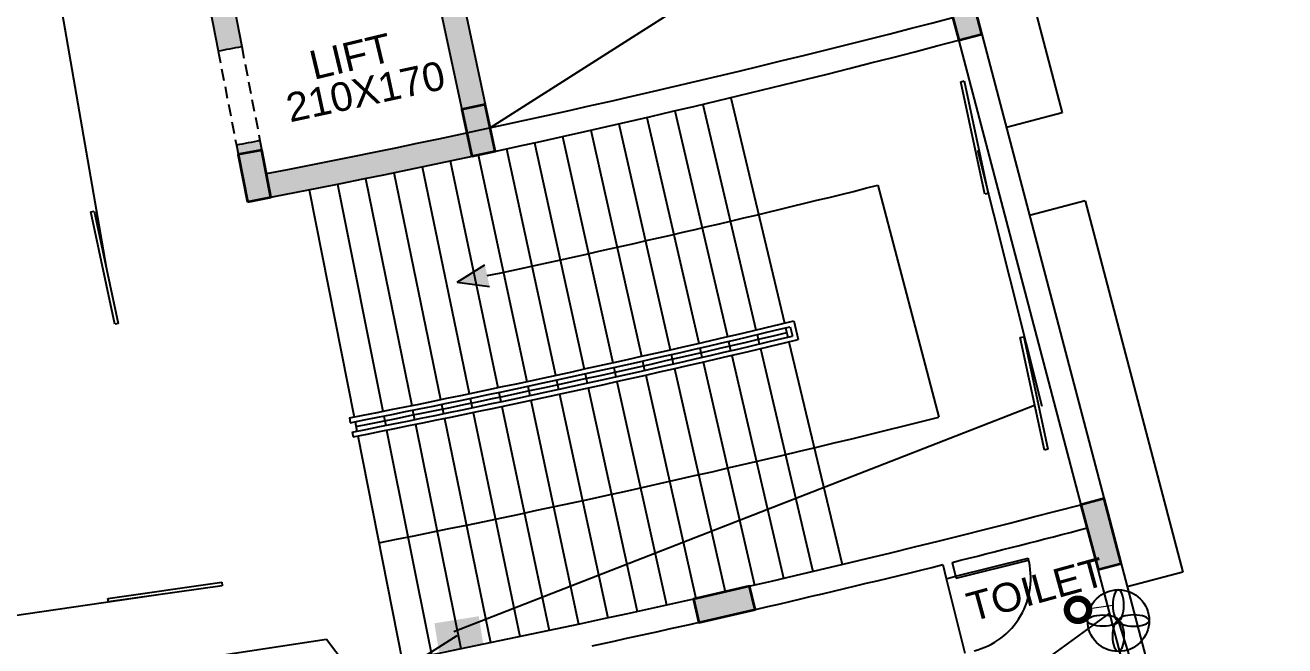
# Model space of a CAD drawing. Header units: inches. Extents: x -221585 to 401252, y -284294 to 332380.
# Drawn here: x 147030 to 148344, y 39547 to 40194 of the extents above; entities that cross this region are included whole.
import ezdxf
from ezdxf.enums import TextEntityAlignment as Align

# ---------------------------------------------------------------- set-up
doc = ezdxf.new("R2010")
doc.units = ezdxf.units.IN
doc.header["$MEASUREMENT"] = 0
doc.linetypes.add('HIDDEN2', pattern=[0.1875, 0.125, -0.0625])
doc.layers.add('A-TEXT', color=3, linetype='Continuous')
for name, color, linetype, lineweight in [('column fa 25', 3, 'Continuous', 35), ('PIE', 7, 'Continuous', 15), ('text', 72, 'HIDDEN2', 5)]:
    doc.layers.add(name, color=color, linetype=linetype, lineweight=lineweight)
doc.styles.add('DIM', font='arial.ttf')
doc.styles.get("Standard").update_dxf_attribs({"font": 'arial.ttf'})

# ---------------------------------------------------------------- blocks, each defined once
blk = doc.blocks.new('TRTH')
at = {"color": 1, "ltscale": 8}
for p, q in [((-589.8393136805753, -68.75925391937484), (-589.8393136805753, -67.97951037179017)), ((-589.8193136805753, -68.75925391937484), (-589.8193136805753, -67.97925391937488)), ((-589.8393136805753, -68.75925391937484), (-589.8193136805753, -68.75925391937484)), ((-589.8393136805753, -68.85925391937485), (-589.0393136805752, -68.85925391937485))]:
    blk.add_line(p, q, dxfattribs=at)
blk.add_arc((-589.8193136805753, -68.75925391937484), 0.7799999999999728, 0, 91.4692835813525, dxfattribs=at)
blk = doc.blocks.new('ad')
at = {"layer": 'column fa 25', "ltscale": 10}
h = blk.add_hatch(color=3, dxfattribs=at)
h.set_gradient(color1=(141, 141, 141), color2=(145, 145, 145), one_color=1, tint=0.5699999928474426, name='CYLINDER')
h.paths.add_polyline_path([(177442.8026615202, 119905.9636786617), (177467.8026615202, 119905.9636786617), (177467.8026615202, 119955.9636786617), (177442.8026615202, 119955.9636786617)])
blk.add_lwpolyline([(177442.8026615202, 119905.9636786617), (177467.8026615202, 119905.9636786617), (177467.8026615202, 119955.9636786617), (177442.8026615202, 119955.9636786617)], close=True, dxfattribs=at)
blk = doc.blocks.new('ddfe')
at = {"layer": 'column fa 25', "ltscale": 10}
h = blk.add_hatch(color=3, dxfattribs=at)
h.set_gradient(color1=(141, 141, 141), color2=(145, 145, 145), one_color=1, tint=0.5699999928474426, name='CYLINDER')
h.paths.add_polyline_path([(177039.0371168449, 119902.3598854549), (177064.0371168449, 119902.3598854549), (177064.0371168449, 119962.3598854549), (177039.0371168449, 119962.3598854549)])
at = {"layer": 'column fa 25', "color": 2, "ltscale": 10}
blk.add_lwpolyline([(177039.0371168449, 119902.3598854549), (177064.0371168449, 119902.3598854549), (177064.0371168449, 119962.3598854549), (177039.0371168449, 119962.3598854549)], close=True, dxfattribs=at)
blk = doc.blocks.new('dd')
at = {"layer": 'column fa 25', "ltscale": 10}
h = blk.add_hatch(color=3, dxfattribs=at)
h.set_gradient(color1=(141, 141, 141), color2=(145, 145, 145), one_color=1, tint=0.5699999928474426, name='CYLINDER')
h.paths.add_polyline_path([(177327.7670854307, 119885.9636786617), (177352.7670854306, 119885.9636786617), (177352.7670854306, 119955.9636786617), (177327.7670854306, 119955.9636786617)])
at = {"layer": 'column fa 25', "color": 1, "ltscale": 10}
blk.add_lwpolyline([(177327.7670854307, 119885.9636786617), (177352.7670854307, 119885.9636786617), (177352.7670854307, 119955.9636786617), (177327.7670854307, 119955.9636786617)], close=True, dxfattribs=at)

msp = doc.modelspace()

# ---------------------------------------------------------------- hatches: boundary and pattern name
at = {"ltscale": 10}
h = msp.add_hatch(color=4, dxfattribs=at)
h.dxf.hatch_style = 1
edge = h.paths.add_edge_path()
edge.add_arc((145032.0849758849, 51627.1365940416), 11609.56133495549, 280.8636872177116, 282.1450745336707, ccw=False)
edge.add_line((147220.1745445944, 40225.63763866745), (147231.5956496785, 40166.73458645766))
edge.add_arc((141853.4819936999, 68074.48168556427), 28421.23246174097, 280.9077770543814, 280.9581758149061)
edge.add_line((147256.1418986729, 40171.47610201623), (147249.4795977384, 40205.83616235171))
edge.add_arc((145086.829988477, 51358.16153155055), 11360.07986208351, 280.97453807958, 282.0342236718171)
edge.add_line((147455.3602527207, 40247.73944864672), (147490.8081643585, 40081.47626703238))
edge.add_arc((145100.9940750038, 51288.57028379981), 11459.06486945344, 280.97135196870903, 282.0375255584031, ccw=False)
edge.add_line((147281.862165046, 40038.94886545074), (147275.1770442005, 40073.30450105781))
edge.add_arc((128794.216696017, 135583.3028370762), 97281.57933307505, 280.9365473623659, 280.95126063165924, ccw=False)
edge.add_line((147250.6499457741, 40068.56183216837), (147262.0710503673, 40009.65878249108))
edge.add_arc((145054.8629533515, 51514.20129297063), 11714.36152587767, 280.8605322741855, 282.1503137187394)
edge.add_line((147520.4679431913, 40062.25569438172), (147474.5941045954, 40277.42014180112))
h = msp.add_hatch(color=2, dxfattribs=at)
h.dxf.hatch_style = 1
h.paths.add_polyline_path([(147514.6387305874, 39921.47157653893), (147480.7069115152, 39926.02988931688), (147509.8598699241, 39943.98125631025)])

# ---------------------------------------------------------------- linework, layer by layer
at = {"color": 4, "ltscale": 10}
for p, q in [((147124.9986612218, 40716.49644664646), (147231.5937660015, 40166.74430130739)), ((147462.0830572279, 40336.10135697451), (147520.4679431913, 40062.2556943816)), ((147454.3176670794, 40252.6295422226), (147491.8507501694, 40076.58617349272)), ((147248.527840462, 40210.74474239961), (147256.1418986729, 40171.47610201623)), ((147275.1770442004, 40073.30450105772), (147282.7911024115, 40034.0358606744)), ((147250.6499457717, 40068.56183218071, 2.185983530485202e-07), (147262.0710503648, 40009.65878250339, 2.185983530485202e-07)), ((147987.3860532084, 39631.50078574088), (147991.0052058715, 39616.94393132892, 0.42183751273877)), ((147997.0963263163, 39633.90781803461, 0.421313419129102), (148000.7114408016, 39619.34996973007, 0.421837658147376))]:
    msp.add_line(p, q, dxfattribs=at)
at = {"color": 4, "ltscale": 8}
for p, q in [((147923.876879297, 40580.28402103329, 0.4210862541116874), (148344.109049236, 38984.67622002942, 0.4210862541116874)), ((148004.1216409961, 40177.43619227427, 0.4210862541116874), (148131.4635178882, 39693.92325181529, 0.4210862541116874)), ((148137.6928456979, 39669.72125179099), (148177.1812592759, 39519.82581864393, 0.4210862541116874))]:
    msp.add_line(p, q, dxfattribs=at)
at = {"color": 20, "ltscale": 10}
for p, q in [((148009.9039609529, 40489.21185818131, 0.4210862541116874), (148111.7773163388, 40102.40206065489, 0.4210862541116874)), ((148111.7773163386, 40102.40206065489, 0.4210862541116874), (148053.7558467097, 40087.12105734702, 0.4210862541116874)), ((148135.9630324673, 40010.56968777161, 0.4210862541116874), (148077.9415628383, 39995.28868446383, 0.4210862541116874)), ((148135.9630324672, 40010.5696877717, 0.4210862541116874), (148237.8363878532, 39623.75989024522, 0.4210862541116874)), ((148237.8363878531, 39623.75989024522, 0.4210862541116874), (148179.8149182241, 39608.47888693732, 0.4210862541116874))]:
    msp.add_line(p, q, dxfattribs=at)
at = {"color": 2, "ltscale": 10}
for p, q in [((147954.4451385401, 40366.0130530654), (147515.2529677287, 40086.71576377979)), ((147919.562886797, 40026.8197235291, 0.4210862541116874), (147983.2385646536, 39785.04525791173, 0.4210862541116874)), ((147480.7069115152, 39926.02988931688), (147509.8598699241, 39943.98125631025)), ((147480.7069115152, 39926.02988931691), (147514.6387305874, 39921.47157653896)), ((147828.3498557941, 39879.44100597611), (147830.6694784754, 39869.71375720619)), ((147832.0529293528, 39885.46754076416), (147836.6921759693, 39866.01303796706))]:
    msp.add_line(p, q, dxfattribs=at)
at = {"color": 6}
for p, q in [((147048.9216827608, 40321.12764985523, -0.42108625411155), (147114.8284909949, 39941.35846203054, -0.42108625411155)), ((148091.0237058416, 39796.41438994839), (148024.0810638138, 40063.09960856425)), ((147477.3821451757, 39561.94444507195), (148082.898516831, 39797.77778959865)), ((147176.450185102, 39601.10895005013, 6.45114529768305e-05), (146882.4305183439, 39558.24661735706, 6.45114529768305e-05)), ((148024.673398873, 39481.67681713743), (148160.5957211711, 39580.29853167493)), ((148218.5376755755, 39420.66808541503), (148170.4945279661, 39573.2344030852)), ((147385.2696533002, 39497.10710355229), (147480.9719522905, 39557.75088461654))]:
    msp.add_line(p, q, dxfattribs=at)
at = {"color": 2, "linetype": 'HIDDEN2', "ltscale": 100}
for p, q in [((147231.5989984332, 40166.71731563433), (147250.6341439608, 40068.54571467583)), ((147256.1418986729, 40171.47610201623), (147275.1770442004, 40073.30450105772))]:
    msp.add_line(p, q, dxfattribs=at)
at = {"color": 5}
for p, q in [((148006.0508292408, 40134.72717535408, -0.42108625411155), (148009.6440210066, 40135.49636317876, -0.42108625411155)), ((148031.1487525657, 40017.48448308199, -0.42108625411155), (148006.0508292408, 40134.72717535408, -0.42108625411155)), ((148009.6440210066, 40135.49636317876, -0.42108625411155), (148034.7419443315, 40018.2536709067, -0.42108625411155)), ((148034.7419443315, 40018.2536709067, -0.42108625411155), (148031.1487525657, 40017.48448308199, -0.42108625411155)), ((147098.6863375667, 39999.21062034189, -0.42108625411155), (147102.2795293325, 39999.97980816657, -0.42108625411155)), ((147123.7842608916, 39881.9679280698, -0.42108625411155), (147098.6863375667, 39999.21062034189, -0.42108625411155)), ((147102.2795293325, 39999.97980816657, -0.42108625411155), (147127.3774526574, 39882.73711589451, -0.42108625411155)), ((147127.3774526574, 39882.73711589451, -0.42108625411155), (147123.7842608916, 39881.9679280698, -0.42108625411155)), ((148068.2376132366, 39868.16240430931), (148071.8308050024, 39868.93159213399)), ((148093.3355365616, 39750.91971203722), (148068.2376132366, 39868.16240430931)), ((148071.8308050024, 39868.93159213399), (148096.9287283274, 39751.68889986193)), ((148096.9287283274, 39751.68889986193), (148093.3355365616, 39750.91971203722)), ((147116.5835732803, 39596.26848234799, 6.45114529768305e-05), (147235.2774634074, 39613.22475236614, 6.45114529768305e-05)), ((147235.2774634074, 39613.22475236614, 6.45114529768305e-05), (147235.7971301655, 39609.58708505921, 6.45114529768305e-05)), ((147235.7971301655, 39609.58708505921, 6.45114529768305e-05), (147117.1032400385, 39592.63081504106, 6.45114529768305e-05)), ((147117.1032400385, 39592.63081504106, 6.45114529768305e-05), (147116.5835732803, 39596.26848234799, 6.45114529768305e-05))]:
    msp.add_line(p, q, dxfattribs=at)
at = {"color": 2, "ltscale": 8}
for p, q in [((147737.0877435274, 40111.12903143663, 0.4209858078862745), (147792.4945223364, 39876.07087084226, 0.4298046544495329)), ((147766.2785596046, 40118.04985366983, 0.4209872332856588), (147822.2968301153, 39883.13667104911, 0.4298061097083051)), ((147678.6523786398, 40097.51534314689, 0.4209801062790828), (147732.8350484476, 39862.17200185062, 0.4297988334045873)), ((147707.8790165998, 40104.2841943384, 0.4209843824917157), (147762.6739285091, 39869.08264751345, 0.4298031991956866)), ((147620.1453670753, 40084.20560929051, 0.4209630009941654), (147673.1024270213, 39848.58345455572, 0.4297813697967048)), ((147649.4078291015, 40090.82248017774, 0.4209729791615005), (147702.9778815945, 39855.33893621789, 0.4297915569875388)), ((147561.5667000997, 40071.19986692237, 0.42093449064131), (147613.2966491401, 39835.30526678858, 0.4297522622065489)), ((147590.8649912873, 40077.66473588912, 0.4209501715743376), (147643.2086834272, 39841.90556238111, 0.4297682716250971)), ((147502.9163631516, 40058.49817781735, 0.4208945729028611), (147553.4176999377, 39822.33750161825, 0.4297115082679144)), ((147532.25049151, 40064.81101088479, 0.4209159578763891), (147583.3663221157, 39828.78257645055, 0.4297333412156895)), ((147444.1943358369, 40046.10062849545, 0.4208432445327859), (147493.465558593, 39809.68024737714, 0.4296591046667715)), ((147473.5643122928, 40052.26137930853, 0.420870335285952), (147523.4507798173, 39815.97005412303, 0.4296867629193424)), ((147385.4005919206, 40034.00733025698, 0.4207805013553528), (147433.440198321, 39797.33361769709, 0.4295950471399118)), ((147414.8064303221, 40040.01594006538, 0.4208133000923334), (147463.4620327301, 39803.46809637552, 0.4296285329476295)), ((147326.5350993157, 40022.21841922787, 0.4207063382634247), (147373.3415863628, 39785.29775155557, 0.4295193304732171)), ((147355.9768164386, 40028.07481686221, 0.4207448476543328), (147403.4000510839, 39791.27682950636, 0.4295586465621269)), ((147823.4566286765, 39878.27304407972, 0.4299886951414867), (147825.7762257991, 39868.54579014098, 0.4303538660078481)), ((147763.808398735, 39864.21305027069, 0.4299857833924564), (147766.0773391867, 39854.47385578518, 0.4303509517859959)), ((147793.641660614, 39871.20424225854, 0.4299872392645068), (147795.9359371693, 39861.47098509106, 0.4303524088944555)), ((147826.9360243604, 39863.68216317162, 0.4305364514410298), (147882.2584157344, 39631.68715673254, 0.4392457766037661)), ((147704.0869924122, 39850.46350052516, 0.4299741362385954), (147706.3052140475, 39840.71262913966, 0.4303392947407086)), ((147733.9568428535, 39857.29946890453, 0.4299814157467304), (147736.2004316654, 39847.55440301233, 0.4303465804310165)), ((147767.2118094126, 39849.60425854241, 0.4305335359827656), (147821.3260391864, 39617.32447006315, 0.439242802168675)), ((147797.0830754469, 39856.60435650733, 0.4305349937094294), (147851.8015712894, 39624.46617306321, 0.4392442893837026)), ((147644.2924037613, 39837.02442007244, 0.4299508409843267), (147646.4598444296, 39827.26213545515, 0.4303159797027843)), ((147674.1988464818, 39843.70514907464, 0.4299639447201529), (147676.391685403, 39833.94853811254, 0.4303290945670491)), ((147707.4143248652, 39835.8371934469, 0.4305218739917652), (147760.3189108676, 39603.27891090268, 0.4392309042671701)), ((147737.3222260714, 39842.68187006627, 0.4305291627731587), (147790.8318192357, 39610.26204853764, 0.4392383404933773)), ((147584.424620886, 39823.8958593815, 0.429915895736172), (147586.5412184266, 39814.12242524343, 0.4302810047771371)), ((147614.3676625778, 39830.42132061603, 0.4299348247648347), (147616.5096894531, 39820.65342827095, 0.4302999498814082)), ((147647.5435647638, 39822.38099314651, 0.4304985490620131), (147699.2370247031, 39589.55050502368, 0.4392071074972351)), ((147677.4881048635, 39829.07023263146, 0.4305116694904972), (147729.7873131332, 39596.37506118527, 0.4392204933389679)), ((147524.4836259358, 39811.0778941813, 0.4298692976529524), (147526.5493181729, 39801.29357429783, 0.4302343671201741)), ((147554.4632762687, 39817.44804662449, 0.4298940535135672), (147556.5544289307, 39807.66913663695, 0.4302591440048745)), ((147587.5995171969, 39809.23570817441, 0.4304635592976188), (147638.0803685405, 39576.13930398156, 0.4391714099246305)), ((147617.5807028908, 39815.76948209843, 0.430482512439695), (147668.6680438686, 39582.80524966816, 0.4391907464699625)), ((147464.4693950988, 39798.5706254917, 0.429811042944633), (147466.4841198362, 39788.775683724, 0.4301760629386407)), ((147494.4856667246, 39804.78541546996, 0.4298416276509117), (147496.5258829877, 39794.99575165552, 0.4302066736191928)), ((147527.5821642914, 39796.40141435608, 0.430416901853785), (147576.8489241448, 39563.04538513563, 0.4391238086470087)), ((147557.6000052616, 39802.77968164318, 0.4304416892505281), (147607.4739962492, 39569.55267844035, 0.4391490974681898)), ((147368.4361907193, 39784.32971503283, 0.4295192917171396), (147369.4052692135, 39779.42452478351, 0.4297017553404239)), ((147368.4361907193, 39784.32971503283, 0.4295192917171396), (147369.4052692135, 39779.42452478351, 0.4297017553404239)), ((147404.381898592, 39786.37417966462, 0.4297411268707772), (147406.3455936084, 39776.56887998118, 0.4301060874880769)), ((147434.4348071492, 39792.43354083248, 0.4297775429118496), (147436.4240248055, 39782.6333871033, 0.4301425344557235)), ((147467.4914822049, 39783.87821284015, 0.430358572935645), (147515.5426671917, 39550.26885168062, 0.4390642997927386)), ((147497.5459911193, 39790.10091974831, 0.4303891966033338), (147546.2051489964, 39556.61743777432, 0.4390955429468353)), ((147371.3434262016, 39769.61414428605, 0.4300666825869517), (147372.3125046956, 39764.70895403787, 0.4302491462101952)), ((147374.3106647695, 39780.39256174868, 0.4297017940800452), (147376.2488215831, 39770.58218213491, 0.4300667212937015)), ((147407.3274411166, 39771.66623013944, 0.4302885677967264), (147454.1615672569, 39537.8098326886, 0.4389928785193312)), ((147437.4186336337, 39777.73331023869, 0.4303250302276605), (147484.8614747371, 39543.99964379752, 0.4390300785490589)), ((147377.2178999898, 39765.67699232802, 0.4302491849005297), (147423.4429399929, 39531.6994385398, 0.4389526989462261))]:
    msp.add_line(p, q, dxfattribs=at)
at = {"color": 144}
for p, q in [((147344.6990919129, 39553.59288665905), (146588.9795171249, 39439.08189922289)), ((147385.9257702176, 39498.88298050055, 0.4468810504168929), (147344.6990919129, 39553.59288665905))]:
    msp.add_line(p, q, dxfattribs=at)
at = {"color": 5}
msp.add_circle((148170.4945279721, 39573.23440308521), 32.15247622728348, dxfattribs=at)
at = {"color": 4, "ltscale": 10}
for centre, radius, start, end in [((145092.1313793949, 51332.114556944, 0.8422345002935993), 11503.49999996297, 280.9732954312142, 284.6306331046374), ((145190.1745553204, 50863.59873491502, 0.8422345002935993), 11049.90366004256, 280.8329433274774, 284.7525835840368), ((145092.1313793858, 51332.11455697991), 11368.5, 280.8472985411062, 280.9732954312142), ((150513.6769631051, 23305.44100970555), 17077.73778313058, 100.93135795027, 101.0152329121908), ((145104.7124244797, 51271.45854580775, -28.99995578319036), 11966.56208717097, 280.7324215738499, 284.6511007671485), ((145092.131379435, 51332.11455677918, -28.0178777604065), 12053.49999979335, 283.9459185693121, 284.636248496113), ((145024.9874946058, 51612.94564548333), 12342.23748544237, 282.1455119494206, 283.8877911604717), ((145092.1313793858, 51332.11455697991), 12068.5, 283.8983642801382, 283.9459187359552)]:
    msp.add_arc(centre, radius, start, end, dxfattribs=at)
at = {"color": 2, "ltscale": 10}
for radius, start, end in [(11653.5, 281.9860703380526, 284.0415291983824), (11903.5, 281.1755472969692, 284.0565107527085)]:
    msp.add_arc((145092.1310168199, 51332.1145569529), radius, start, end, dxfattribs=at)
at = {"color": 2, "ltscale": 8}
for radius, start, end in [(11770, 281.1512075451416, 283.4613045334304), (11775, 281.1512178788054, 283.4369544389025), (11785, 281.1512385257307, 283.4369337933664), (11790, 281.1512488321784, 283.4612219533249), (11780, 281.1755472969692, 283.4126250187942)]:
    msp.add_arc((145092.1310168199, 51332.1145569529), radius, start, end, dxfattribs=at)
at = {"color": 5, "extrusion": (0, 0, -1)}
for centre, major_axis, ratio in [((148170.4945279721, 39589.31064119884), (0, -16.07623811364174), 0.3610421836122487), ((148186.5707660798, 39573.23440308521), (-16.07623811364174, 0), 0.3635235732005325)]:
    msp.add_ellipse(centre, major_axis=major_axis, ratio=ratio, dxfattribs=at)
at = {"color": 5}
for centre, major_axis, ratio in [((148154.4182898525, 39573.23440308521), (16.07623811364174, 0), 0.3635235732005325), ((148170.4945279721, 39557.15816497155), (0, 16.07623811364174), 0.3610421836122487)]:
    msp.add_ellipse(centre, major_axis=major_axis, ratio=ratio, dxfattribs=at)
at = {"color": 3, "ltscale": 10}
msp.add_solid([(147508.1685189475, 39548.0944211014), (147461.8410046164, 39540.73724525898), (147503.4578350022, 39577.75719968056), (147457.1303206711, 39570.40002383813)], dxfattribs=at)
at = {"layer": 'PIE', "color": 6}
msp.add_line((148142.7863353348, 39586.03522518427), (148164.6903278593, 39589.31064119884), dxfattribs=at)
at = {"layer": 'PIE', "color": 6, "const_width": 6.593782186996396}
msp.add_lwpolyline([(148126.6896490234, 39595.92738359649, 1), (148130.1219183183, 39572.9744516205, 1)], format="xyb", close=True, dxfattribs=at)

# ---------------------------------------------------------------- block references
at = {"color": 4, "xscale": 99.99999999999221, "yscale": 99.99999999999221, "zscale": 99.99999999999221, "rotation": 283.9590990273752}
msp.add_blockref('TRTH', (168902.2223112101, -15964.01538201125, 0.8491391244922871), dxfattribs=at)
at = {"layer": 'column fa 25', "color": 3}
for p, rotation in [((6950.504095074546, -120965.7769263594, 0.4211172501487799), 14.75482524577017), ((-1043.917183932092, -114213.0974214543, -2.455595895250818e-06), 12.03546632198835)]:
    msp.add_blockref('ad', p, dxfattribs=dict(at, rotation=rotation))
at = {"layer": 'column fa 25', "color": 3, "extrusion": (-9.4129902790774e-10, 9.752140819576694e-09, 1), "rotation": 11.02648216090999}
msp.add_blockref('ad', (-3971.377054051001, -111620.8838778442, 0.0009607717536495443), dxfattribs=at)
at = {"layer": 'column fa 25', "color": 3, "extrusion": (-0.004039195016050539, 0.01918558092273075, 0.9998077807200141), "rotation": 182.8652553230037}
msp.add_blockref('dd', (17978.38280685064, 120346.48425235, 148.7235020324492), dxfattribs=at)
at = {"layer": 'column fa 25', "color": 3, "extrusion": (-0.004003208026491226, 0.01743271690563109, 0.9998400245573213), "rotation": 90.00000000000756}
msp.add_blockref('ddfe', (-32939.5873734645, -182566.1908468285, 98.87700756755794), dxfattribs=at)

# ---------------------------------------------------------------- texts
at = {"layer": 'A-TEXT'}
msp.add_text('TOILET', height=30, rotation=15.35862537567274, dxfattribs=at).set_placement((148084.3533369486, 39605.88378921829, -0.004210862541571696), align=Align.MIDDLE)
at = {"layer": 'text', "lineweight": -2, "ltscale": 2, "char_height": 30, "attachment_point": 7, "style": 'DIM'}
for s, insert, width, rotation in [('{\\C3;LIFT}', (147331.3247253278, 40136.5612734415), 355.219679429928, 13.474073049098905), ('{\\C3;210X170}', (147306.5349188026, 40091.8883995713, 0.8421717045791958), 592.7904476856264, 12.14596205897312)]:
    msp.add_mtext(s, dxfattribs=dict(at, insert=insert, width=width, rotation=rotation))

doc.saveas('drawing.dxf')
